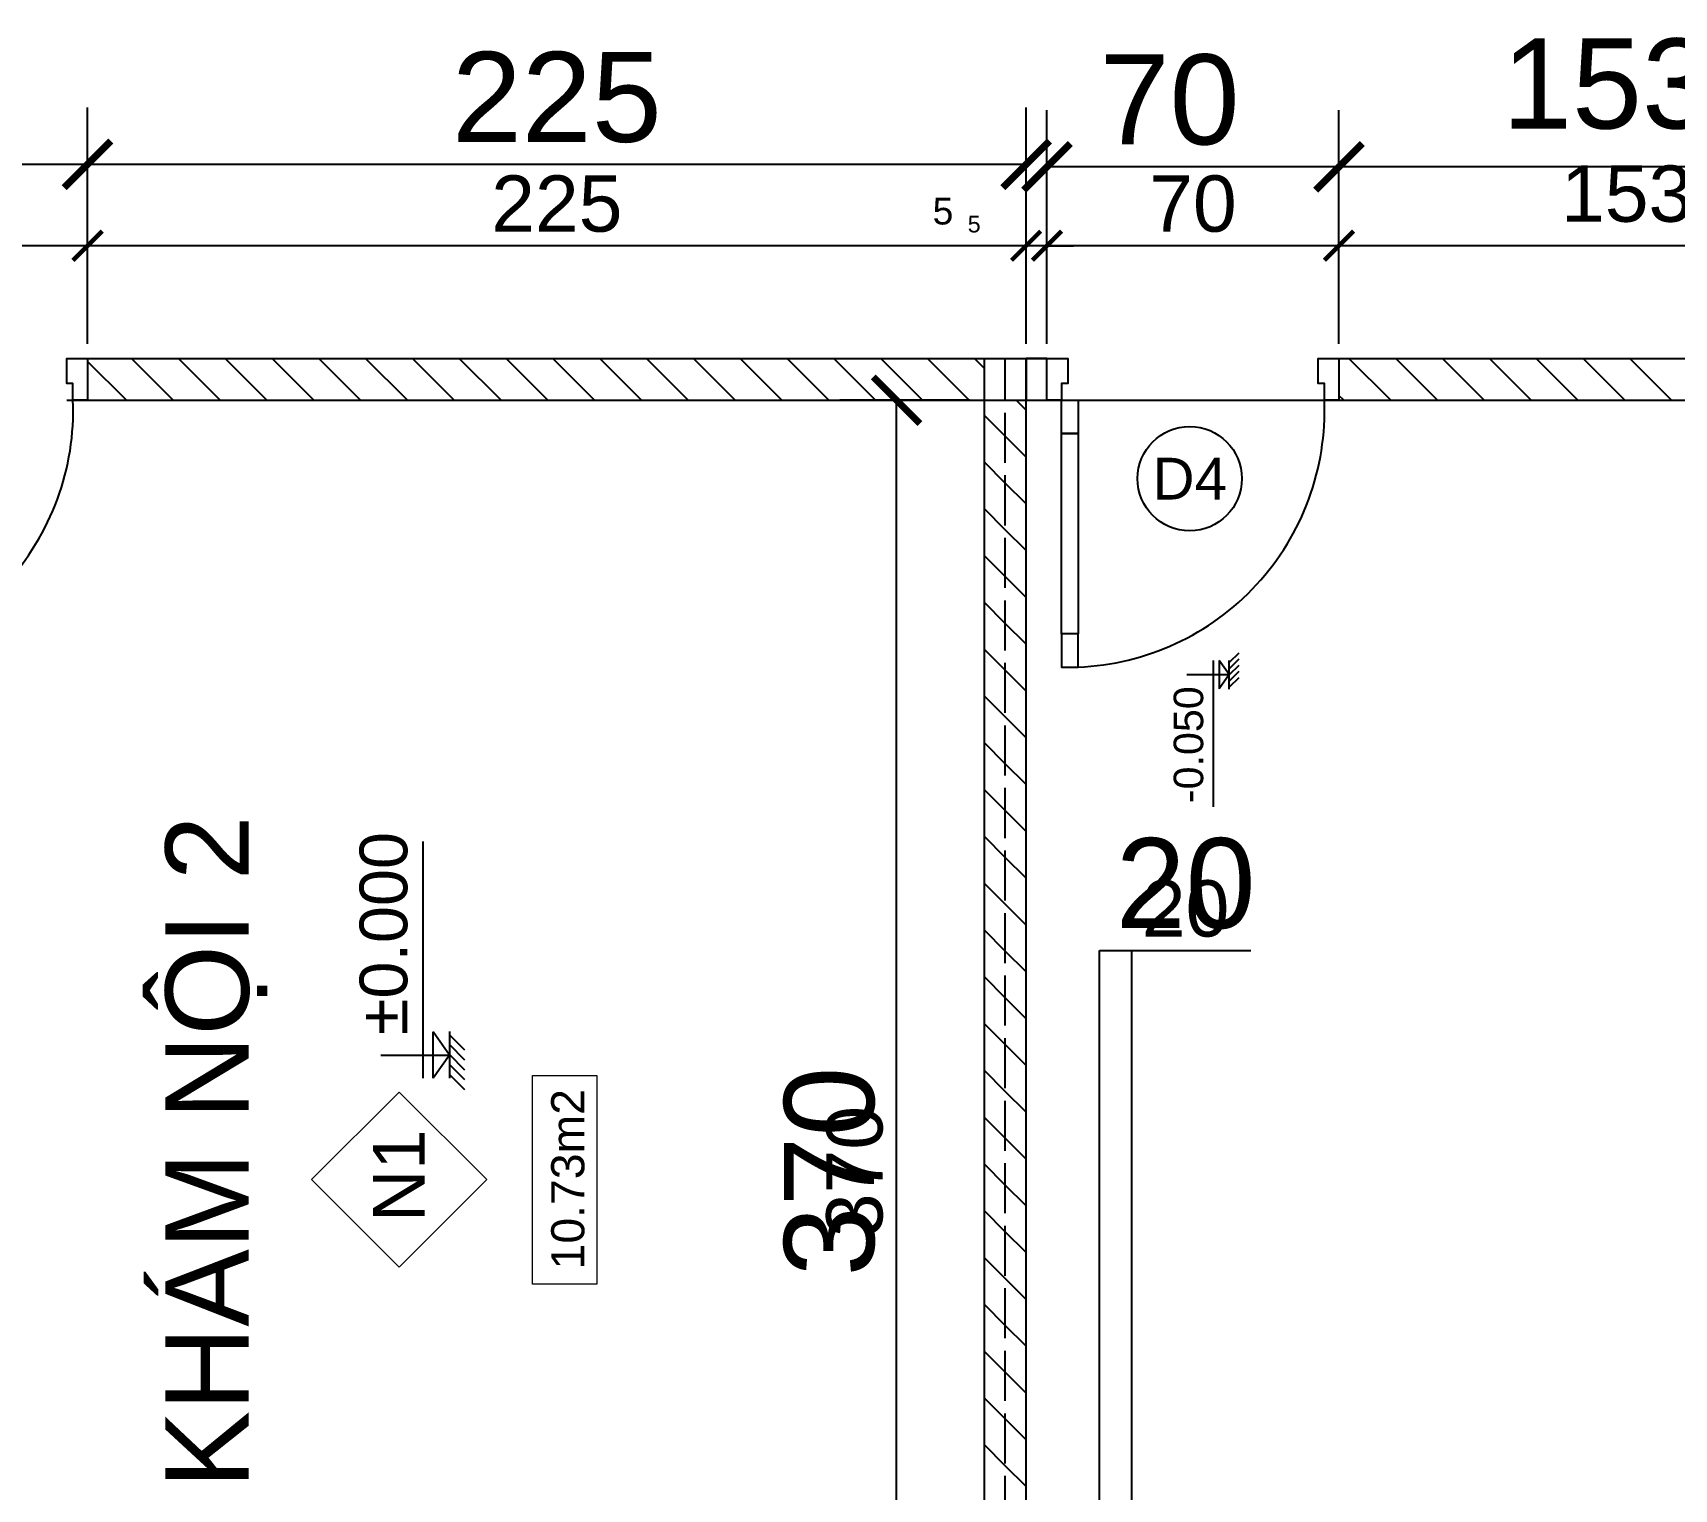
# Model space of a CAD drawing. Header units: millimetres. Extents: x -26398 to 135532, y -376633 to 43268.
# Drawn here: x 9203.9 to 9597.4, y -358746.1 to -358396.8 of the extents above; entities that cross this region are included whole.
import ezdxf
from ezdxf.enums import TextEntityAlignment as Align

# ---------------------------------------------------------------- set-up
doc = ezdxf.new("R2010")
doc.units = ezdxf.units.MM
doc.linetypes.add('ACAD_ISO02W100', pattern=[15, 12, -3])
for name, color, linetype in [('0 @ 5', 7, 'Continuous'), ('0 @ 8', 7, 'Continuous'), ('A-Door', 150, 'Continuous'), ('A5-KICHTHUOC', 251, 'Continuous'), ('cửa', 152, 'Continuous'), ('NT', 1, 'Continuous'), ('trục chia', 160, 'ACAD_ISO02W100'), ('TƯỜNG', 52, 'Continuous')]:
    doc.layers.add(name, color=color, linetype=linetype)
doc.layers.add('A6-GHICHU', color=147, linetype='Continuous', lineweight=20)
doc.styles.add('GHICHU35', font='', dxfattribs={"width": 0.9, "height": 350})
doc.styles.get("Standard").update_dxf_attribs({"font": 'arial.ttf'})
doc.styles.add('TUANH', font='')
doc.styles.get('GHICHU35').set_extended_font_data('VNI-Helve')
doc.styles.get('TUANH').set_extended_font_data('VNI-Helve-Condense', bold=True)
doc.dimstyles.new('SCALE dimmatbang', dxfattribs={"dimscale": 70, "dimtxt": 2.7, "dimasz": 1.4, "dimexe": 1.7, "dimexo": 0.7, "dimtad": 1, "dimtoh": 1, "dimdec": 1, "dimtxsty": 'Standard', "dimblk": 'ARCHTICK', "dimcen": 2.5, "dimclrd": 1, "dimclre": 256, "dimadec": 0, "dimazin": 0, "dimtfac": 1, "dimtdec": 1, "dimtmove": 0, "dimatfit": 3, "dimfxl": 1, "dimarcsym": 0})

# ---------------------------------------------------------------- blocks, each defined once
blk = doc.blocks.new('A$C7DB75F4D')
at = {"layer": 'A-Door'}
for points in [[(625, 740), (625, 660), (665, 660), (665, 740)], [(625, 180), (625, 660), (665, 660), (665, 180)], [(625, 100), (625, 180), (665, 180), (665, 100)], [(35, 100), (35, 60), (50, 60), (50, 50), (50, 0), (0, 0), (0, 100)], [(665, 100), (700, 100), (700, 0), (650, 0), (650, 50), (650, 60), (665, 60)]]:
    blk.add_lwpolyline(points, close=True, dxfattribs=at)
at = {"layer": 'NT', "color": 1}
blk.add_arc((650, 125), 615.5, 92.3278, 182.3278, dxfattribs=at)
blk = doc.blocks.new('1-cote nen')
for p, q in [((-1.8, 267.2), (-1.8, 0)), ((-91.4, 101.9), (827.5, 101.9)), ((-1.8, 0), (-91.4, 62.9)), ((-91.4, 62.9), (87.7, 62.9)), ((89.6, 0), (-91.4, 0)), ((-1.8, 0), (87.7, 62.9)), ((-137.3, -60), (-77.3, 0)), ((-98.7, -60), (-38.7, 0)), ((-60, -60), (0, 0)), ((-21.3, -60), (38.7, 0)), ((17.3, -60), (77.3, 0))]:
    blk.add_line(p, q)
at = {"ltscale": 50, "style": 'GHICHU35', "width": 0.9}
blk.add_attdef('%%P0.000', (75.5, 163.9), '', height=187.5, dxfattribs=at)
blk = doc.blocks.new('_ArchTick')
at = {"color": 0, "linetype": 'ByBlock', "const_width": 0.15}
blk.add_lwpolyline([(-0.5, -0.5), (0.5, 0.5)], dxfattribs=at)
blk = doc.blocks.new('*D7874')
at = {"color": 1, "lineweight": -2, "transparency": 16777216}
for p, q in [((9459.67, -358854.95), (9459.67, -358616.95)), ((9459.67, -358616.95), (9495.91, -358616.95)), ((9459.67, -358874.95), (9459.67, -358854.95))]:
    blk.add_line(p, q, dxfattribs=at)
at = {"lineweight": -2, "transparency": 16777216}
for p, q in [((9458.25, -358854.95), (9473.27, -358854.95)), ((9458.25, -358874.95), (9473.27, -358874.95))]:
    blk.add_line(p, q, dxfattribs=at)
at = {"layer": 'DEFPOINTS', "color": 0, "transparency": 16777216}
for p in [(9452.65, -358854.95), (9459.67, -358854.95), (9452.65, -358874.95)]:
    blk.add_point(p, dxfattribs=at)
at = {"color": 1, "lineweight": -2, "transparency": 16777216, "xscale": 11.2, "yscale": 11.2, "zscale": 11.2}
for p, rotation in [((9459.67, -358854.95), 90), ((9459.67, -358874.95), 270)]:
    blk.add_blockref('_ArchTick', p, dxfattribs=dict(at, rotation=rotation))
at = {"color": 0, "transparency": 16777216, "insert": (9480.29, -358600.92), "char_height": 21.6, "attachment_point": 5}
blk.add_mtext('20', dxfattribs=at)
blk = doc.blocks.new('*D7875')
at = {"color": 1, "lineweight": -2, "transparency": 16777216}
for p, q in [((9467.4, -358854.95), (9467.4, -358616.95)), ((9467.4, -358616.95), (9490.05, -358616.95)), ((9467.4, -358874.95), (9467.4, -358854.95))]:
    blk.add_line(p, q, dxfattribs=at)
at = {"lineweight": -2, "transparency": 16777216}
for p, q in [((9456.15, -358854.95), (9475.9, -358854.95)), ((9456.15, -358874.95), (9475.9, -358874.95))]:
    blk.add_line(p, q, dxfattribs=at)
at = {"layer": 'DEFPOINTS', "color": 0, "transparency": 16777216}
for p in [(9452.65, -358854.95), (9467.4, -358854.95), (9452.65, -358874.95)]:
    blk.add_point(p, dxfattribs=at)
at = {"color": 1, "lineweight": -2, "transparency": 16777216, "xscale": 7, "yscale": 7, "zscale": 7}
for p, rotation in [((9467.4, -358854.95), 90), ((9467.4, -358874.95), 270)]:
    blk.add_blockref('_ArchTick', p, dxfattribs=dict(at, rotation=rotation))
at = {"color": 0, "transparency": 16777216, "insert": (9480.29, -358606.93), "char_height": 13.5, "attachment_point": 5}
blk.add_mtext('20', dxfattribs=at)
blk = doc.blocks.new('*D7898')
at = {"lineweight": -2, "transparency": 16777216}
for p, q in [((9517.05, -358469.35), (9517.05, -358415.36)), ((9670.74, -358469.35), (9670.74, -358415.36))]:
    blk.add_line(p, q, dxfattribs=at)
at = {"color": 1, "lineweight": -2, "transparency": 16777216}
blk.add_line((9670.74, -358428.96), (9517.05, -358428.96), dxfattribs=at)
at = {"layer": 'DEFPOINTS', "color": 0, "transparency": 16777216}
for p in [(9517.05, -358428.96), (9517.05, -358474.95), (9670.74, -358474.95)]:
    blk.add_point(p, dxfattribs=at)
at = {"color": 1, "lineweight": -2, "transparency": 16777216, "xscale": 11.2, "yscale": 11.2, "zscale": 11.2, "rotation": 180}
blk.add_blockref('_ArchTick', (9517.05, -358428.96), dxfattribs=at)
at = {"color": 1, "lineweight": -2, "transparency": 16777216, "xscale": 11.2, "yscale": 11.2, "zscale": 11.2}
blk.add_blockref('_ArchTick', (9670.74, -358428.96), dxfattribs=at)
at = {"color": 0, "transparency": 16777216, "insert": (9593.89, -358410.98), "char_height": 21.6, "attachment_point": 5}
blk.add_mtext('153,7', dxfattribs=at)
blk = doc.blocks.new('*D7899')
at = {"lineweight": -2, "transparency": 16777216}
for p, q in [((9517.05, -358471.45), (9517.05, -358439.38)), ((9670.74, -358471.45), (9670.74, -358439.38))]:
    blk.add_line(p, q, dxfattribs=at)
at = {"color": 1, "lineweight": -2, "transparency": 16777216}
blk.add_line((9670.74, -358447.88), (9517.05, -358447.88), dxfattribs=at)
at = {"layer": 'DEFPOINTS', "color": 0, "transparency": 16777216}
for p in [(9517.05, -358447.88), (9517.05, -358474.95), (9670.74, -358474.95)]:
    blk.add_point(p, dxfattribs=at)
at = {"color": 1, "lineweight": -2, "transparency": 16777216, "xscale": 7, "yscale": 7, "zscale": 7, "rotation": 180}
blk.add_blockref('_ArchTick', (9517.05, -358447.88), dxfattribs=at)
at = {"color": 1, "lineweight": -2, "transparency": 16777216, "xscale": 7, "yscale": 7, "zscale": 7}
blk.add_blockref('_ArchTick', (9670.74, -358447.88), dxfattribs=at)
at = {"color": 0, "transparency": 16777216, "insert": (9593.89, -358436.64), "char_height": 13.5, "attachment_point": 5}
blk.add_mtext('153,7', dxfattribs=at)
blk = doc.blocks.new('*D7900')
at = {"lineweight": -2, "transparency": 16777216}
for p, q in [((9447.05, -358469.35), (9447.05, -358415.36)), ((9517.05, -358469.35), (9517.05, -358415.36))]:
    blk.add_line(p, q, dxfattribs=at)
at = {"color": 1, "lineweight": -2, "transparency": 16777216}
blk.add_line((9517.05, -358428.96), (9447.05, -358428.96), dxfattribs=at)
at = {"layer": 'DEFPOINTS', "color": 0, "transparency": 16777216}
for p in [(9447.05, -358428.96), (9447.05, -358474.95), (9517.05, -358474.95)]:
    blk.add_point(p, dxfattribs=at)
at = {"color": 1, "lineweight": -2, "transparency": 16777216, "xscale": 11.2, "yscale": 11.2, "zscale": 11.2, "rotation": 180}
blk.add_blockref('_ArchTick', (9447.05, -358428.96), dxfattribs=at)
at = {"color": 1, "lineweight": -2, "transparency": 16777216, "xscale": 11.2, "yscale": 11.2, "zscale": 11.2}
blk.add_blockref('_ArchTick', (9517.05, -358428.96), dxfattribs=at)
at = {"color": 0, "transparency": 16777216, "insert": (9476.45, -358412.93), "char_height": 21.6, "attachment_point": 5}
blk.add_mtext('70', dxfattribs=at)
blk = doc.blocks.new('*D7901')
at = {"lineweight": -2, "transparency": 16777216}
for p, q in [((9447.05, -358471.45), (9447.05, -358439.38)), ((9517.05, -358471.45), (9517.05, -358439.38))]:
    blk.add_line(p, q, dxfattribs=at)
at = {"color": 1, "lineweight": -2, "transparency": 16777216}
blk.add_line((9517.05, -358447.88), (9447.05, -358447.88), dxfattribs=at)
at = {"layer": 'DEFPOINTS', "color": 0, "transparency": 16777216}
for p in [(9447.05, -358447.88), (9447.05, -358474.95), (9517.05, -358474.95)]:
    blk.add_point(p, dxfattribs=at)
at = {"color": 1, "lineweight": -2, "transparency": 16777216, "xscale": 7, "yscale": 7, "zscale": 7, "rotation": 180}
blk.add_blockref('_ArchTick', (9447.05, -358447.88), dxfattribs=at)
at = {"color": 1, "lineweight": -2, "transparency": 16777216, "xscale": 7, "yscale": 7, "zscale": 7}
blk.add_blockref('_ArchTick', (9517.05, -358447.88), dxfattribs=at)
at = {"color": 0, "transparency": 16777216, "insert": (9482.05, -358437.86), "char_height": 13.5, "attachment_point": 5}
blk.add_mtext('70', dxfattribs=at)
blk = doc.blocks.new('*D7902')
at = {"lineweight": -2, "transparency": 16777216}
for p, q in [((9442.05, -358469.35), (9442.05, -358434.28)), ((9447.05, -358469.35), (9447.05, -358434.28))]:
    blk.add_line(p, q, dxfattribs=at)
at = {"color": 1, "lineweight": -2, "transparency": 16777216}
for p, q in [((9442.05, -358447.88), (9415, -358447.88)), ((9447.05, -358447.88), (9442.05, -358447.88)), ((9447.05, -358447.88), (9453.45, -358447.88))]:
    blk.add_line(p, q, dxfattribs=at)
at = {"layer": 'DEFPOINTS', "color": 0, "transparency": 16777216}
for p in [(9442.05, -358447.88), (9442.05, -358474.95), (9447.05, -358474.95)]:
    blk.add_point(p, dxfattribs=at)
at = {"color": 1, "lineweight": -2, "transparency": 16777216, "xscale": 6.4, "yscale": 6.4, "zscale": 6.4}
blk.add_blockref('_ArchTick', (9442.05, -358447.88), dxfattribs=at)
at = {"color": 1, "lineweight": -2, "transparency": 16777216, "xscale": 6.4, "yscale": 6.4, "zscale": 6.4, "rotation": 180}
blk.add_blockref('_ArchTick', (9447.05, -358447.88), dxfattribs=at)
at = {"color": 0, "transparency": 16777216, "insert": (9422.12, -358439.63), "char_height": 6.4, "attachment_point": 5}
blk.add_mtext('5', dxfattribs=at)
blk = doc.blocks.new('*D7903')
at = {"lineweight": -2, "transparency": 16777216}
for p, q in [((9442.05, -358471.45), (9442.05, -358439.38)), ((9447.05, -358471.45), (9447.05, -358439.38))]:
    blk.add_line(p, q, dxfattribs=at)
at = {"color": 1, "lineweight": -2, "transparency": 16777216}
for p, q in [((9442.05, -358447.88), (9425.14, -358447.88)), ((9447.05, -358447.88), (9442.05, -358447.88)), ((9447.05, -358447.88), (9451.05, -358447.88))]:
    blk.add_line(p, q, dxfattribs=at)
at = {"layer": 'DEFPOINTS', "color": 0, "transparency": 16777216}
for p in [(9442.05, -358447.88), (9442.05, -358474.95), (9447.05, -358474.95)]:
    blk.add_point(p, dxfattribs=at)
at = {"color": 1, "lineweight": -2, "transparency": 16777216, "xscale": 4, "yscale": 4, "zscale": 4}
blk.add_blockref('_ArchTick', (9442.05, -358447.88), dxfattribs=at)
at = {"color": 1, "lineweight": -2, "transparency": 16777216, "xscale": 4, "yscale": 4, "zscale": 4, "rotation": 180}
blk.add_blockref('_ArchTick', (9447.05, -358447.88), dxfattribs=at)
at = {"color": 0, "transparency": 16777216, "insert": (9429.6, -358442.72), "char_height": 4, "attachment_point": 5}
blk.add_mtext('5', dxfattribs=at)
blk = doc.blocks.new('*D7904')
at = {"lineweight": -2, "transparency": 16777216}
for p, q in [((9217.05, -358469.35), (9217.05, -358414.76)), ((9442.05, -358469.35), (9442.05, -358414.76))]:
    blk.add_line(p, q, dxfattribs=at)
at = {"color": 1, "lineweight": -2, "transparency": 16777216}
blk.add_line((9442.05, -358428.36), (9217.05, -358428.36), dxfattribs=at)
at = {"layer": 'DEFPOINTS', "color": 0, "transparency": 16777216}
for p in [(9217.05, -358428.36), (9217.05, -358474.95), (9442.05, -358474.95)]:
    blk.add_point(p, dxfattribs=at)
at = {"color": 1, "lineweight": -2, "transparency": 16777216, "xscale": 11.2, "yscale": 11.2, "zscale": 11.2, "rotation": 180}
blk.add_blockref('_ArchTick', (9217.05, -358428.36), dxfattribs=at)
at = {"color": 1, "lineweight": -2, "transparency": 16777216, "xscale": 11.2, "yscale": 11.2, "zscale": 11.2}
blk.add_blockref('_ArchTick', (9442.05, -358428.36), dxfattribs=at)
at = {"color": 0, "transparency": 16777216, "insert": (9329.55, -358412.33), "char_height": 21.6, "attachment_point": 5}
blk.add_mtext('225', dxfattribs=at)
blk = doc.blocks.new('*D7905')
at = {"lineweight": -2, "transparency": 16777216}
for p, q in [((9217.05, -358471.45), (9217.05, -358439.38)), ((9442.05, -358471.45), (9442.05, -358439.38))]:
    blk.add_line(p, q, dxfattribs=at)
at = {"color": 1, "lineweight": -2, "transparency": 16777216}
blk.add_line((9442.05, -358447.88), (9217.05, -358447.88), dxfattribs=at)
at = {"layer": 'DEFPOINTS', "color": 0, "transparency": 16777216}
for p in [(9217.05, -358447.88), (9217.05, -358474.95), (9442.05, -358474.95)]:
    blk.add_point(p, dxfattribs=at)
at = {"color": 1, "lineweight": -2, "transparency": 16777216, "xscale": 7, "yscale": 7, "zscale": 7, "rotation": 180}
blk.add_blockref('_ArchTick', (9217.05, -358447.88), dxfattribs=at)
at = {"color": 1, "lineweight": -2, "transparency": 16777216, "xscale": 7, "yscale": 7, "zscale": 7}
blk.add_blockref('_ArchTick', (9442.05, -358447.88), dxfattribs=at)
at = {"color": 0, "transparency": 16777216, "insert": (9329.55, -358437.86), "char_height": 13.5, "attachment_point": 5}
blk.add_mtext('225', dxfattribs=at)
blk = doc.blocks.new('*D7906')
at = {"lineweight": -2, "transparency": 16777216}
for p, q in [((9147.05, -358469.35), (9147.05, -358414.76)), ((9217.05, -358469.35), (9217.05, -358414.76))]:
    blk.add_line(p, q, dxfattribs=at)
at = {"color": 1, "lineweight": -2, "transparency": 16777216}
blk.add_line((9217.05, -358428.36), (9147.05, -358428.36), dxfattribs=at)
at = {"layer": 'DEFPOINTS', "color": 0, "transparency": 16777216}
for p in [(9147.05, -358428.36), (9147.05, -358474.95), (9217.05, -358474.95)]:
    blk.add_point(p, dxfattribs=at)
at = {"color": 1, "lineweight": -2, "transparency": 16777216, "xscale": 11.2, "yscale": 11.2, "zscale": 11.2, "rotation": 180}
blk.add_blockref('_ArchTick', (9147.05, -358428.36), dxfattribs=at)
at = {"color": 1, "lineweight": -2, "transparency": 16777216, "xscale": 11.2, "yscale": 11.2, "zscale": 11.2}
blk.add_blockref('_ArchTick', (9217.05, -358428.36), dxfattribs=at)
at = {"color": 0, "transparency": 16777216, "insert": (9177.05, -358412.33), "char_height": 21.6, "attachment_point": 5}
blk.add_mtext('70', dxfattribs=at)
blk = doc.blocks.new('*D7907')
at = {"lineweight": -2, "transparency": 16777216}
for p, q in [((9147.05, -358471.45), (9147.05, -358439.38)), ((9217.05, -358471.45), (9217.05, -358439.38))]:
    blk.add_line(p, q, dxfattribs=at)
at = {"color": 1, "lineweight": -2, "transparency": 16777216}
blk.add_line((9217.05, -358447.88), (9147.05, -358447.88), dxfattribs=at)
at = {"layer": 'DEFPOINTS', "color": 0, "transparency": 16777216}
for p in [(9147.05, -358447.88), (9147.05, -358474.95), (9217.05, -358474.95)]:
    blk.add_point(p, dxfattribs=at)
at = {"color": 1, "lineweight": -2, "transparency": 16777216, "xscale": 7, "yscale": 7, "zscale": 7, "rotation": 180}
blk.add_blockref('_ArchTick', (9147.05, -358447.88), dxfattribs=at)
at = {"color": 1, "lineweight": -2, "transparency": 16777216, "xscale": 7, "yscale": 7, "zscale": 7}
blk.add_blockref('_ArchTick', (9217.05, -358447.88), dxfattribs=at)
at = {"color": 0, "transparency": 16777216, "insert": (9182.05, -358437.86), "char_height": 13.5, "attachment_point": 5}
blk.add_mtext('70', dxfattribs=at)
blk = doc.blocks.new('*D7920')
at = {"lineweight": -2, "transparency": 16777216}
for p, q in [((9426.45, -358484.95), (9397.4, -358484.95)), ((9426.45, -358854.95), (9397.4, -358854.95))]:
    blk.add_line(p, q, dxfattribs=at)
at = {"color": 1, "lineweight": -2, "transparency": 16777216}
blk.add_line((9411, -358854.95), (9411, -358484.95), dxfattribs=at)
at = {"layer": 'DEFPOINTS', "color": 0, "transparency": 16777216}
for p in [(9411, -358484.95), (9432.05, -358484.95), (9432.05, -358854.95)]:
    blk.add_point(p, dxfattribs=at)
at = {"color": 1, "lineweight": -2, "transparency": 16777216, "xscale": 11.2, "yscale": 11.2, "zscale": 11.2}
for p, rotation in [((9411, -358484.95), 90), ((9411, -358854.95), 270)]:
    blk.add_blockref('_ArchTick', p, dxfattribs=dict(at, rotation=rotation))
at = {"color": 0, "transparency": 16777216, "insert": (9394.97, -358669.95), "char_height": 21.6, "attachment_point": 5, "rotation": 90}
blk.add_mtext('370', dxfattribs=at)
blk = doc.blocks.new('*D7921')
at = {"lineweight": -2, "transparency": 16777216}
for p, q in [((9428.55, -358484.95), (9402.5, -358484.95)), ((9428.55, -358854.95), (9402.5, -358854.95))]:
    blk.add_line(p, q, dxfattribs=at)
at = {"color": 1, "lineweight": -2, "transparency": 16777216}
blk.add_line((9411, -358854.95), (9411, -358484.95), dxfattribs=at)
at = {"layer": 'DEFPOINTS', "color": 0, "transparency": 16777216}
for p in [(9411, -358484.95), (9432.05, -358484.95), (9432.05, -358854.95)]:
    blk.add_point(p, dxfattribs=at)
at = {"color": 1, "lineweight": -2, "transparency": 16777216, "xscale": 7, "yscale": 7, "zscale": 7}
for p, rotation in [((9411, -358484.95), 90), ((9411, -358854.95), 270)]:
    blk.add_blockref('_ArchTick', p, dxfattribs=dict(at, rotation=rotation))
at = {"color": 0, "transparency": 16777216, "insert": (9400.98, -358669.95), "char_height": 13.5, "attachment_point": 5, "rotation": 90}
blk.add_mtext('370', dxfattribs=at)
blk = doc.blocks.new('*U9179')
at = {"layer": '0 @ 5'}
dim = blk.add_linear_dim(base=(9467.4, -358854.95), p1=(9452.65, -358874.95), p2=(9452.65, -358854.95), angle=90, dimstyle='SCALE dimmatbang', override={"dimscale": 5, "dimtix": 0, "dimtofl": 1, "dimtmove": 0, "dimatfit": 3}, dxfattribs=at)
dim.commit()
dim.dimension.update_dxf_attribs({"geometry": '*D7875', "text_midpoint": (9480.29, -358616.95), "dimtype": 128})
at = {"layer": '0 @ 8'}
dim = blk.add_linear_dim(base=(9459.67, -358854.95), p1=(9452.65, -358874.95), p2=(9452.65, -358854.95), angle=90, dimstyle='SCALE dimmatbang', override={"dimscale": 8, "dimtix": 0, "dimtofl": 1, "dimtmove": 0, "dimatfit": 3}, dxfattribs=at)
dim.commit()
dim.dimension.update_dxf_attribs({"geometry": '*D7874', "text_midpoint": (9480.29, -358616.95), "dimtype": 128})
blk = doc.blocks.new('*U9191')
at = {"layer": '0 @ 5'}
dim = blk.add_linear_dim(base=(9517.05, -358447.88), p1=(9670.74, -358474.95), p2=(9517.05, -358474.95), angle=180, dimstyle='SCALE dimmatbang', override={"dimscale": 5, "dimtix": 0, "dimtofl": 1, "dimtmove": 0, "dimatfit": 3}, dxfattribs=at)
dim.commit()
dim.dimension.update_dxf_attribs({"geometry": '*D7899', "text_midpoint": (9593.89, -358436.64)})
at = {"layer": '0 @ 8'}
dim = blk.add_linear_dim(base=(9517.05, -358428.96), p1=(9670.74, -358474.95), p2=(9517.05, -358474.95), angle=180, dimstyle='SCALE dimmatbang', override={"dimscale": 8, "dimtix": 0, "dimtofl": 1, "dimtmove": 0, "dimatfit": 3}, dxfattribs=at)
dim.commit()
dim.dimension.update_dxf_attribs({"geometry": '*D7898', "text_midpoint": (9593.89, -358428.96), "dimtype": 128})
blk = doc.blocks.new('*U9192')
at = {"layer": '0 @ 5'}
dim = blk.add_linear_dim(base=(9447.05, -358447.88), p1=(9517.05, -358474.95), p2=(9447.05, -358474.95), angle=180, dimstyle='SCALE dimmatbang', override={"dimscale": 5, "dimtix": 0, "dimtofl": 1, "dimtmove": 0, "dimatfit": 3}, dxfattribs=at)
dim.commit()
dim.dimension.update_dxf_attribs({"geometry": '*D7901', "text_midpoint": (9482.05, -358437.86)})
at = {"layer": '0 @ 8'}
dim = blk.add_linear_dim(base=(9447.05, -358428.96), p1=(9517.05, -358474.95), p2=(9447.05, -358474.95), angle=180, dimstyle='SCALE dimmatbang', override={"dimscale": 8, "dimtix": 0, "dimtofl": 1, "dimtmove": 0, "dimatfit": 3}, dxfattribs=at)
dim.commit()
dim.dimension.update_dxf_attribs({"geometry": '*D7900', "text_midpoint": (9476.45, -358428.96), "dimtype": 128})
blk = doc.blocks.new('*U9193')
at = {"layer": '0 @ 5'}
dim = blk.add_linear_dim(base=(9442.05, -358447.88), p1=(9447.05, -358474.95), p2=(9442.05, -358474.95), angle=180, dimstyle='SCALE dimmatbang', override={"dimscale": 5, "dimtxt": 0.8, "dimasz": 0.8, "dimtix": 0, "dimtofl": 1, "dimtmove": 0, "dimatfit": 3}, dxfattribs=at)
dim.commit()
dim.dimension.update_dxf_attribs({"geometry": '*D7903', "text_midpoint": (9429.6, -358442.72)})
at = {"layer": '0 @ 8'}
dim = blk.add_linear_dim(base=(9442.05, -358447.88), p1=(9447.05, -358474.95), p2=(9442.05, -358474.95), angle=180, dimstyle='SCALE dimmatbang', override={"dimscale": 8, "dimtxt": 0.8, "dimasz": 0.8, "dimtix": 0, "dimtofl": 1, "dimtmove": 0, "dimatfit": 3}, dxfattribs=at)
dim.commit()
dim.dimension.update_dxf_attribs({"geometry": '*D7902', "text_midpoint": (9422.12, -358439.63)})
blk = doc.blocks.new('*U9194')
at = {"layer": '0 @ 5'}
dim = blk.add_linear_dim(base=(9217.05, -358447.88), p1=(9442.05, -358474.95), p2=(9217.05, -358474.95), angle=180, dimstyle='SCALE dimmatbang', override={"dimscale": 5, "dimtix": 0, "dimtofl": 1, "dimtmove": 0, "dimatfit": 3}, dxfattribs=at)
dim.commit()
dim.dimension.update_dxf_attribs({"geometry": '*D7905', "text_midpoint": (9329.55, -358437.86)})
at = {"layer": '0 @ 8'}
dim = blk.add_linear_dim(base=(9217.05, -358428.36), p1=(9442.05, -358474.95), p2=(9217.05, -358474.95), angle=180, dimstyle='SCALE dimmatbang', override={"dimscale": 8, "dimtix": 0, "dimtofl": 1, "dimtmove": 0, "dimatfit": 3}, dxfattribs=at)
dim.commit()
dim.dimension.update_dxf_attribs({"geometry": '*D7904', "text_midpoint": (9329.55, -358428.36), "dimtype": 128})
blk = doc.blocks.new('*U9195')
at = {"layer": '0 @ 5'}
dim = blk.add_linear_dim(base=(9147.05, -358447.88), p1=(9217.05, -358474.95), p2=(9147.05, -358474.95), angle=180, dimstyle='SCALE dimmatbang', override={"dimscale": 5, "dimtix": 0, "dimtofl": 1, "dimtmove": 0, "dimatfit": 3}, dxfattribs=at)
dim.commit()
dim.dimension.update_dxf_attribs({"geometry": '*D7907', "text_midpoint": (9182.05, -358437.86)})
at = {"layer": '0 @ 8'}
dim = blk.add_linear_dim(base=(9147.05, -358428.36), p1=(9217.05, -358474.95), p2=(9147.05, -358474.95), angle=180, dimstyle='SCALE dimmatbang', override={"dimscale": 8, "dimtix": 0, "dimtofl": 1, "dimtmove": 0, "dimatfit": 3}, dxfattribs=at)
dim.commit()
dim.dimension.update_dxf_attribs({"geometry": '*D7906', "text_midpoint": (9177.05, -358428.36), "dimtype": 128})
blk = doc.blocks.new('*U9255')
at = {"layer": '0 @ 5'}
dim = blk.add_linear_dim(base=(9411, -358484.95), p1=(9432.05, -358854.95), p2=(9432.05, -358484.95), angle=90, dimstyle='SCALE dimmatbang', override={"dimscale": 5, "dimtix": 0, "dimtofl": 1, "dimtmove": 0, "dimatfit": 3}, dxfattribs=at)
dim.commit()
dim.dimension.update_dxf_attribs({"geometry": '*D7921', "text_midpoint": (9400.98, -358669.95)})
at = {"layer": '0 @ 8'}
dim = blk.add_linear_dim(base=(9411, -358484.95), p1=(9432.05, -358854.95), p2=(9432.05, -358484.95), angle=90, dimstyle='SCALE dimmatbang', override={"dimscale": 8, "dimtix": 0, "dimtofl": 1, "dimtmove": 0, "dimatfit": 3}, dxfattribs=at)
dim.commit()
dim.dimension.update_dxf_attribs({"geometry": '*D7920', "text_midpoint": (9394.97, -358669.95)})

msp = doc.modelspace()

# ---------------------------------------------------------------- linework, layer by layer
at = {"linetype": 'Continuous'}
for p, q in [((9226.37, -358484.95), (9217.05, -358475.63)), ((9237.59, -358484.95), (9227.59, -358474.95)), ((9248.82, -358484.95), (9238.82, -358474.95)), ((9260.04, -358484.95), (9250.04, -358474.95)), ((9271.27, -358484.95), (9261.27, -358474.95)), ((9282.49, -358484.95), (9272.49, -358474.95)), ((9293.72, -358484.95), (9283.72, -358474.95)), ((9304.94, -358484.95), (9294.94, -358474.95)), ((9316.17, -358484.95), (9306.17, -358474.95)), ((9327.4, -358484.95), (9317.4, -358474.95)), ((9338.62, -358484.95), (9328.62, -358474.95)), ((9349.85, -358484.95), (9339.85, -358474.95)), ((9361.07, -358484.95), (9351.07, -358474.95)), ((9372.3, -358484.95), (9362.3, -358474.95)), ((9383.52, -358484.95), (9373.52, -358474.95)), ((9394.75, -358484.95), (9384.75, -358474.95)), ((9405.97, -358484.95), (9395.97, -358474.95)), ((9417.2, -358484.95), (9407.2, -358474.95)), ((9428.42, -358484.95), (9418.42, -358474.95)), ((9432.05, -358477.35), (9429.65, -358474.95)), ((9529.45, -358484.95), (9519.45, -358474.95)), ((9540.68, -358484.95), (9530.68, -358474.95)), ((9551.9, -358484.95), (9541.9, -358474.95)), ((9563.13, -358484.95), (9553.13, -358474.95)), ((9574.35, -358484.95), (9564.35, -358474.95)), ((9585.58, -358484.95), (9575.58, -358474.95)), ((9596.8, -358484.95), (9586.8, -358474.95)), ((9442.05, -358487.35), (9439.65, -358484.95)), ((9518.23, -358484.95), (9517.05, -358483.77)), ((9437.05, -358493.57), (9432.05, -358488.57)), ((9442.05, -358498.57), (9437.05, -358493.57)), ((9437.05, -358504.8), (9432.05, -358499.8)), ((9442.05, -358509.8), (9437.05, -358504.8)), ((9437.05, -358516.02), (9432.05, -358511.02)), ((9442.05, -358521.02), (9437.05, -358516.02)), ((9437.05, -358527.25), (9432.05, -358522.25)), ((9442.05, -358532.25), (9437.05, -358527.25)), ((9437.05, -358538.47), (9432.05, -358533.47)), ((9442.05, -358543.47), (9437.05, -358538.47)), ((9437.05, -358549.7), (9432.05, -358544.7)), ((9442.05, -358554.7), (9437.05, -358549.7)), ((9437.05, -358560.92), (9432.05, -358555.92)), ((9442.05, -358565.92), (9437.05, -358560.92)), ((9437.05, -358572.15), (9432.05, -358567.15)), ((9442.05, -358577.15), (9437.05, -358572.15)), ((9437.05, -358583.37), (9432.05, -358578.37)), ((9442.05, -358588.37), (9437.05, -358583.37)), ((9437.05, -358594.6), (9432.05, -358589.6)), ((9442.05, -358599.6), (9437.05, -358594.6)), ((9437.05, -358605.83), (9432.05, -358600.83)), ((9442.05, -358610.83), (9437.05, -358605.83)), ((9437.05, -358617.05), (9432.05, -358612.05)), ((9442.05, -358622.05), (9437.05, -358617.05)), ((9437.05, -358628.28), (9432.05, -358623.28)), ((9442.05, -358633.28), (9437.05, -358628.28)), ((9437.05, -358639.5), (9432.05, -358634.5)), ((9442.05, -358644.5), (9437.05, -358639.5)), ((9437.05, -358650.73), (9432.05, -358645.73)), ((9442.05, -358655.73), (9437.05, -358650.73)), ((9437.05, -358661.95), (9432.05, -358656.95)), ((9442.05, -358666.95), (9437.05, -358661.95)), ((9437.05, -358673.18), (9432.05, -358668.18)), ((9442.05, -358678.18), (9437.05, -358673.18)), ((9437.05, -358684.4), (9432.05, -358679.4)), ((9442.05, -358689.4), (9437.05, -358684.4)), ((9437.05, -358695.63), (9432.05, -358690.63)), ((9442.05, -358700.63), (9437.05, -358695.63)), ((9437.05, -358706.85), (9432.05, -358701.85)), ((9442.05, -358711.85), (9437.05, -358706.85)), ((9437.05, -358718.08), (9432.05, -358713.08)), ((9442.05, -358723.08), (9437.05, -358718.08)), ((9437.05, -358729.3), (9432.05, -358724.3)), ((9442.05, -358734.3), (9437.05, -358729.3)), ((9437.05, -358740.53), (9432.05, -358735.53)), ((9442.05, -358745.53), (9437.05, -358740.53))]:
    msp.add_line(p, q, dxfattribs=at)
for points in [[(9442.05, -358484.95), (9447.05, -358484.95), (9447.05, -358474.95), (9442.05, -358474.95)], [(9442.05, -358854.95), (9442.05, -358484.95), (10032.05, -358484.95), (10032.05, -358854.95)]]:
    msp.add_lwpolyline(points, close=True)
msp.add_circle((9481.27, -358503.75), 12.52)
at = {"layer": 'A6-GHICHU', "ltscale": 0.5}
for points in [[(9323.71, -358696.98), (9323.71, -358646.88), (9339.16, -358646.88), (9339.16, -358696.98)], [(9312.75, -358671.88), (9291.73, -358650.87), (9270.72, -358671.88), (9291.73, -358692.9)]]:
    msp.add_lwpolyline(points, close=True, dxfattribs=at)
at = {"layer": 'trục chia'}
msp.add_line((9437.05, -358874.95), (9437.05, -358474.95), dxfattribs=at)
at = {"layer": 'TƯỜNG'}
for p, q in [((9212.05, -358474.95), (9437.05, -358474.95)), ((9432.05, -358854.95), (9432.05, -358474.95)), ((9437.05, -358474.95), (9452.05, -358474.95)), ((9442.05, -358854.95), (9442.05, -358474.95)), ((9512.05, -358474.95), (10052.05, -358474.95)), ((9212.05, -358484.95), (9437.05, -358484.95)), ((9437.05, -358484.95), (9452.05, -358484.95)), ((9512.05, -358484.95), (10052.05, -358484.95))]:
    msp.add_line(p, q, dxfattribs=at)

# ---------------------------------------------------------------- block references
for name in ['*U9195', '*U9194', '*U9192', '*U9191', '*U9193', '*U9255', '*U9179']:
    msp.add_blockref(name, (0, 0))
at = {"layer": 'A5-KICHTHUOC', "ltscale": 0.5}
ref = msp.add_blockref('1-cote nen', (9490.77, -358550.83), dxfattribs=dict(at, xscale=-0.0382254171401861, yscale=0.0382254171401861, zscale=0.0382254171401861, rotation=90))
ref.add_attrib('%%P0.000', '-0.050', (9484.51, -358581.59), dxfattribs={"layer": '0', "color": 4, "ltscale": 50, "height": 7.079, "rotation": 90})
ref = msp.add_blockref('1-cote nen', (9303.82, -358641.89), dxfattribs=dict(at, xscale=0.06173531862781489, yscale=0.06173531862781489, zscale=0.06173531862781489, rotation=90))
ref.add_attrib('%%P0.000', '%%P0.000', (9293.7, -358637.23), dxfattribs={"layer": '0', "color": 4, "ltscale": 50, "height": 11.432, "rotation": 90})
at = {"layer": 'cửa', "xscale": 0.1, "yscale": 0.1, "zscale": 0.1, "rotation": 180}
for p in [(9217.05, -358474.95), (9517.05, -358474.95)]:
    msp.add_blockref('A$C7DB75F4D', p, dxfattribs=at)

# ---------------------------------------------------------------- texts
msp.add_text('KHÁM NỘI 2', height=20, rotation=90).set_placement((9245.71, -358665.27), align=Align.MIDDLE_CENTER)
at = {"layer": 'A6-GHICHU', "ltscale": 0.5, "attachment_point": 5, "rotation": 90, "style": 'TUANH'}
for s, insert, char_height in [('{\\fArial|b0|i0|c163|p34;10.73\\fArial|b0|i0|c0|p34;m2}', (9332.23, -358671.79), 7.9559), ('{\\fArial|b0|i0|c0|p34;N1}', (9291.71, -358670.95), 12.3835)]:
    msp.add_mtext(s, dxfattribs=dict(at, insert=insert, char_height=char_height))
at = {"layer": 'TƯỜNG'}
msp.add_text('D4', height=10.015, dxfattribs=at).set_placement((9481.27, -358503.75), align=Align.MIDDLE_CENTER)

doc.saveas('drawing.dxf')
